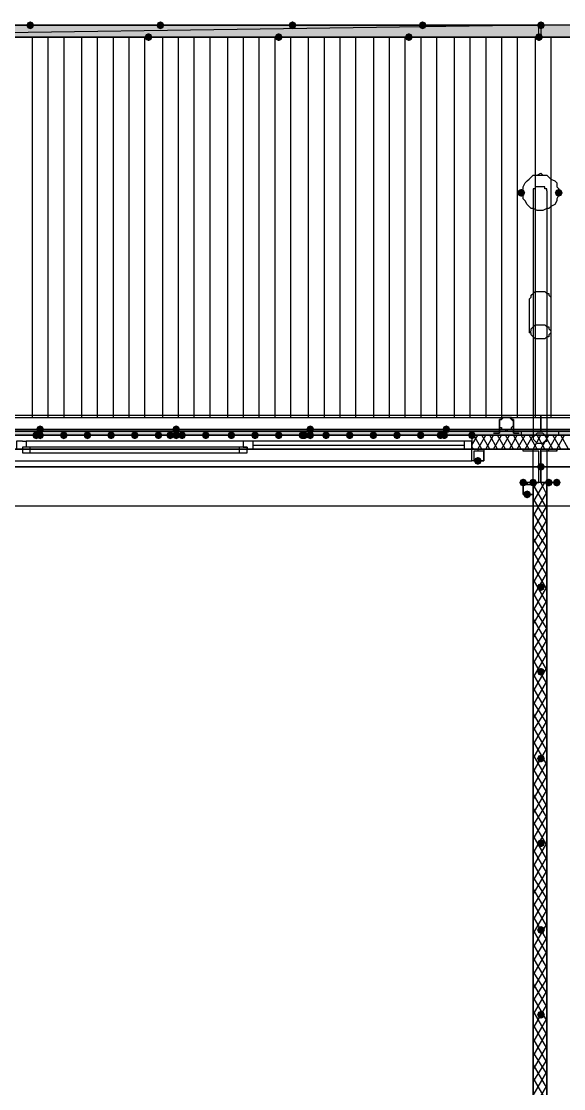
# Model space of a CAD drawing. Header units: millimetres. Extents: x 0 to 420, y 0 to 297.
# Drawn here: x 126.34 to 137.99, y 208.51 to 231.44 of the extents above; entities that cross this region are included whole.
import ezdxf

# ---------------------------------------------------------------- set-up
doc = ezdxf.new("R2010")
doc.units = ezdxf.units.MM
doc.layers.get('0').update_dxf_attribs({"linetype": 'CONTINUOUS'})

msp = doc.modelspace()

# ---------------------------------------------------------------- hatches: boundary and pattern name
at = {"true_color": 0x000007}
h = msp.add_hatch(color=0, dxfattribs=at)
h.paths.add_polyline_path([(119.507, 231.351667), (137.456333, 231.351667), (119.507, 231.097667)], flags=0)
h.paths.add_polyline_path([(137.456333, 231.351667), (119.507, 231.097667), (137.456333, 231.097667)], flags=0)
at = {"true_color": 0x0000fe}
for points in [[(126.619, 231.351667), (126.594129, 231.291871), (126.534333, 231.267), (126.474538, 231.291871), (126.449667, 231.351667), (126.474537, 231.411462), (126.534333, 231.436333), (126.594129, 231.411463)], [(129.413, 231.351667), (129.388129, 231.291871), (129.328333, 231.267), (129.268537, 231.291871), (129.243667, 231.351667), (129.268537, 231.411462), (129.328333, 231.436333), (129.388129, 231.411463)], [(132.249333, 231.351667), (132.224463, 231.291871), (132.164667, 231.267), (132.104871, 231.291871), (132.08, 231.351667), (132.104871, 231.411462), (132.164667, 231.436333), (132.224462, 231.411463)], [(135.043333, 231.351667), (135.018463, 231.291871), (134.958667, 231.267), (134.898871, 231.291871), (134.874, 231.351667), (134.898871, 231.411462), (134.958667, 231.436333), (135.018462, 231.411463)], [(137.583333, 231.351667), (137.558463, 231.291871), (137.498667, 231.267), (137.438871, 231.291871), (137.414, 231.351667), (137.438871, 231.411462), (137.498667, 231.436333), (137.558462, 231.411463)], [(137.583333, 231.351667), (137.558463, 231.291871), (137.498667, 231.267), (137.438871, 231.291871), (137.414, 231.351667), (137.438871, 231.411462), (137.498667, 231.436333), (137.558462, 231.411463)], [(129.159, 231.097667), (129.134129, 231.037871), (129.074333, 231.013), (129.014538, 231.037871), (128.989667, 231.097667), (129.014537, 231.157462), (129.074333, 231.182333), (129.134129, 231.157463)], [(131.953, 231.097667), (131.928129, 231.037871), (131.868333, 231.013), (131.808538, 231.037871), (131.783667, 231.097667), (131.808537, 231.157462), (131.868333, 231.182333), (131.928129, 231.157463)], [(134.747, 231.097667), (134.722129, 231.037871), (134.662333, 231.013), (134.602538, 231.037871), (134.577667, 231.097667), (134.602537, 231.157462), (134.662333, 231.182333), (134.722129, 231.157463)], [(137.541, 231.097667), (137.516129, 231.037871), (137.456333, 231.013), (137.396538, 231.037871), (137.371667, 231.097667), (137.396537, 231.157462), (137.456333, 231.182333), (137.516129, 231.157463)], [(137.541, 231.097667), (137.516129, 231.037871), (137.456333, 231.013), (137.396538, 231.037871), (137.371667, 231.097667), (137.396537, 231.157462), (137.456333, 231.182333), (137.516129, 231.157463)], [(126.746, 222.546333), (126.721129, 222.486537), (126.661333, 222.461667), (126.601537, 222.486537), (126.576667, 222.546333), (126.601537, 222.606129), (126.661333, 222.631), (126.721129, 222.606129)], [(126.830667, 222.673333), (126.805796, 222.613537), (126.746, 222.588667), (126.686204, 222.613537), (126.661333, 222.673333), (126.686204, 222.733129), (126.746, 222.758), (126.805796, 222.733129)], [(126.830667, 222.546333), (126.805796, 222.486537), (126.746, 222.461667), (126.686204, 222.486537), (126.661333, 222.546333), (126.686204, 222.606129), (126.746, 222.631), (126.805796, 222.606129)], [(126.830667, 222.546333), (126.805796, 222.486537), (126.746, 222.461667), (126.686204, 222.486537), (126.661333, 222.546333), (126.686204, 222.606129), (126.746, 222.631), (126.805796, 222.606129)], [(129.624667, 222.546333), (129.599796, 222.486537), (129.54, 222.461667), (129.480204, 222.486537), (129.455333, 222.546333), (129.480204, 222.606129), (129.54, 222.631), (129.599796, 222.606129)], [(129.751667, 222.673333), (129.726796, 222.613537), (129.667, 222.588667), (129.607204, 222.613537), (129.582333, 222.673333), (129.607204, 222.733129), (129.667, 222.758), (129.726796, 222.733129)], [(129.751667, 222.546333), (129.726796, 222.486537), (129.667, 222.461667), (129.607204, 222.486537), (129.582333, 222.546333), (129.607204, 222.606129), (129.667, 222.631), (129.726796, 222.606129)], [(129.751667, 222.546333), (129.726796, 222.486537), (129.667, 222.461667), (129.607204, 222.486537), (129.582333, 222.546333), (129.607204, 222.606129), (129.667, 222.631), (129.726796, 222.606129)], [(132.503333, 222.546333), (132.478463, 222.486537), (132.418667, 222.461667), (132.358871, 222.486537), (132.334, 222.546333), (132.358871, 222.606129), (132.418667, 222.631), (132.478462, 222.606129)], [(132.630333, 222.673333), (132.605463, 222.613537), (132.545667, 222.588667), (132.485871, 222.613537), (132.461, 222.673333), (132.485871, 222.733129), (132.545667, 222.758), (132.605462, 222.733129)], [(132.630333, 222.546333), (132.605463, 222.486537), (132.545667, 222.461667), (132.485871, 222.486537), (132.461, 222.546333), (132.485871, 222.606129), (132.545667, 222.631), (132.605462, 222.606129)], [(132.630333, 222.546333), (132.605463, 222.486537), (132.545667, 222.461667), (132.485871, 222.486537), (132.461, 222.546333), (132.485871, 222.606129), (132.545667, 222.631), (132.605462, 222.606129)], [(135.424333, 222.546333), (135.399463, 222.486537), (135.339667, 222.461667), (135.279871, 222.486537), (135.255, 222.546333), (135.279871, 222.606129), (135.339667, 222.631), (135.399462, 222.606129)], [(135.509, 222.546333), (135.484129, 222.486537), (135.424333, 222.461667), (135.364537, 222.486537), (135.339667, 222.546333), (135.364537, 222.606129), (135.424333, 222.631), (135.484129, 222.606129)], [(135.509, 222.546333), (135.484129, 222.486537), (135.424333, 222.461667), (135.364537, 222.486537), (135.339667, 222.546333), (135.364537, 222.606129), (135.424333, 222.631), (135.484129, 222.606129)], [(135.551333, 222.673333), (135.526463, 222.613537), (135.466667, 222.588667), (135.406871, 222.613537), (135.382, 222.673333), (135.406871, 222.733129), (135.466667, 222.758), (135.526462, 222.733129)]]:
    msp.add_hatch(color=0, dxfattribs=at).paths.add_polyline_path(points, flags=0)
at = {"true_color": 0x000007}
h = msp.add_hatch(color=0, dxfattribs=at)
h.paths.add_polyline_path([(154.855333, 231.097667), (137.498667, 231.097667), (154.855333, 231.351667)], flags=0)
h.paths.add_polyline_path([(137.498667, 231.097667), (154.855333, 231.351667), (137.498667, 231.351667)], flags=0)
for points in [[(137.16, 227.753333), (137.135129, 227.693537), (137.075333, 227.668667), (137.015537, 227.693537), (136.990667, 227.753333), (137.015537, 227.813129), (137.075333, 227.838), (137.135129, 227.813129)], [(137.964333, 227.753333), (137.939463, 227.693537), (137.879667, 227.668667), (137.819871, 227.693537), (137.795, 227.753333), (137.819871, 227.813129), (137.879667, 227.838), (137.939462, 227.813129)], [(126.830667, 222.546333), (126.805796, 222.486537), (126.746, 222.461667), (126.686204, 222.486537), (126.661333, 222.546333), (126.686204, 222.606129), (126.746, 222.631), (126.805796, 222.606129)], [(127.338667, 222.546333), (127.313796, 222.486537), (127.254, 222.461667), (127.194204, 222.486537), (127.169333, 222.546333), (127.194204, 222.606129), (127.254, 222.631), (127.313796, 222.606129)], [(127.846667, 222.546333), (127.821796, 222.486537), (127.762, 222.461667), (127.702204, 222.486537), (127.677333, 222.546333), (127.702204, 222.606129), (127.762, 222.631), (127.821796, 222.606129)], [(128.354667, 222.546333), (128.329796, 222.486537), (128.27, 222.461667), (128.210204, 222.486537), (128.185333, 222.546333), (128.210204, 222.606129), (128.27, 222.631), (128.329796, 222.606129)], [(128.862667, 222.546333), (128.837796, 222.486537), (128.778, 222.461667), (128.718204, 222.486537), (128.693333, 222.546333), (128.718204, 222.606129), (128.778, 222.631), (128.837796, 222.606129)], [(129.370667, 222.546333), (129.345796, 222.486537), (129.286, 222.461667), (129.226204, 222.486537), (129.201333, 222.546333), (129.226204, 222.606129), (129.286, 222.631), (129.345796, 222.606129)], [(129.878667, 222.546333), (129.853796, 222.486537), (129.794, 222.461667), (129.734204, 222.486537), (129.709333, 222.546333), (129.734204, 222.606129), (129.794, 222.631), (129.853796, 222.606129)], [(130.386667, 222.546333), (130.361796, 222.486537), (130.302, 222.461667), (130.242204, 222.486537), (130.217333, 222.546333), (130.242204, 222.606129), (130.302, 222.631), (130.361796, 222.606129)], [(130.937, 222.546333), (130.912129, 222.486537), (130.852333, 222.461667), (130.792538, 222.486537), (130.767667, 222.546333), (130.792537, 222.606129), (130.852333, 222.631), (130.912129, 222.606129)], [(131.445, 222.546333), (131.420129, 222.486537), (131.360333, 222.461667), (131.300538, 222.486537), (131.275667, 222.546333), (131.300537, 222.606129), (131.360333, 222.631), (131.420129, 222.606129)], [(131.953, 222.546333), (131.928129, 222.486537), (131.868333, 222.461667), (131.808538, 222.486537), (131.783667, 222.546333), (131.808537, 222.606129), (131.868333, 222.631), (131.928129, 222.606129)], [(132.461, 222.546333), (132.436129, 222.486537), (132.376333, 222.461667), (132.316538, 222.486537), (132.291667, 222.546333), (132.316537, 222.606129), (132.376333, 222.631), (132.436129, 222.606129)], [(132.969, 222.546333), (132.944129, 222.486537), (132.884333, 222.461667), (132.824537, 222.486537), (132.799667, 222.546333), (132.824537, 222.606129), (132.884333, 222.631), (132.944129, 222.606129)], [(133.477, 222.546333), (133.452129, 222.486537), (133.392333, 222.461667), (133.332538, 222.486537), (133.307667, 222.546333), (133.332537, 222.606129), (133.392333, 222.631), (133.452129, 222.606129)], [(133.985, 222.546333), (133.960129, 222.486537), (133.900333, 222.461667), (133.840538, 222.486537), (133.815667, 222.546333), (133.840537, 222.606129), (133.900333, 222.631), (133.960129, 222.606129)], [(134.493, 222.546333), (134.468129, 222.486537), (134.408333, 222.461667), (134.348537, 222.486537), (134.323667, 222.546333), (134.348537, 222.606129), (134.408333, 222.631), (134.468129, 222.606129)], [(135.001, 222.546333), (134.976129, 222.486537), (134.916333, 222.461667), (134.856538, 222.486537), (134.831667, 222.546333), (134.856537, 222.606129), (134.916333, 222.631), (134.976129, 222.606129)], [(135.509, 222.546333), (135.484129, 222.486537), (135.424333, 222.461667), (135.364537, 222.486537), (135.339667, 222.546333), (135.364537, 222.606129), (135.424333, 222.631), (135.484129, 222.606129)], [(136.101667, 222.546333), (136.076796, 222.486537), (136.017, 222.461667), (135.957204, 222.486537), (135.932333, 222.546333), (135.957204, 222.606129), (136.017, 222.631), (136.076796, 222.606129)], [(136.228667, 221.996), (136.203796, 221.936204), (136.144, 221.911333), (136.084204, 221.936204), (136.059333, 221.996), (136.084204, 222.055796), (136.144, 222.080667), (136.203796, 222.055796)], [(137.583333, 221.869), (137.558463, 221.809204), (137.498667, 221.784333), (137.438871, 221.809204), (137.414, 221.869), (137.438871, 221.928796), (137.498667, 221.953667), (137.558462, 221.928796)], [(137.202333, 221.530333), (137.177462, 221.470537), (137.117667, 221.445667), (137.057871, 221.470537), (137.033, 221.530333), (137.057871, 221.590129), (137.117667, 221.615), (137.177462, 221.590129)], [(137.414, 221.530333), (137.389129, 221.470537), (137.329333, 221.445667), (137.269538, 221.470537), (137.244667, 221.530333), (137.269537, 221.590129), (137.329333, 221.615), (137.389129, 221.590129)], [(137.752667, 221.530333), (137.727796, 221.470537), (137.668, 221.445667), (137.608204, 221.470537), (137.583333, 221.530333), (137.608204, 221.590129), (137.668, 221.615), (137.727796, 221.590129)], [(137.922, 221.530333), (137.897129, 221.470537), (137.837333, 221.445667), (137.777538, 221.470537), (137.752667, 221.530333), (137.777537, 221.590129), (137.837333, 221.615), (137.897129, 221.590129)], [(137.287, 221.276333), (137.262129, 221.216537), (137.202333, 221.191667), (137.142538, 221.216537), (137.117667, 221.276333), (137.142537, 221.336129), (137.202333, 221.361), (137.262129, 221.336129)], [(137.583333, 219.286667), (137.558463, 219.226871), (137.498667, 219.202), (137.438871, 219.226871), (137.414, 219.286667), (137.438871, 219.346462), (137.498667, 219.371333), (137.558462, 219.346463)], [(137.583333, 217.466333), (137.558463, 217.406537), (137.498667, 217.381667), (137.438871, 217.406537), (137.414, 217.466333), (137.438871, 217.526129), (137.498667, 217.551), (137.558462, 217.526129)], [(137.583333, 215.603667), (137.558463, 215.543871), (137.498667, 215.519), (137.438871, 215.543871), (137.414, 215.603667), (137.438871, 215.663462), (137.498667, 215.688333), (137.558462, 215.663463)], [(137.583333, 213.783333), (137.558463, 213.723537), (137.498667, 213.698667), (137.438871, 213.723537), (137.414, 213.783333), (137.438871, 213.843129), (137.498667, 213.868), (137.558462, 213.843129)], [(137.583333, 211.920667), (137.558463, 211.860871), (137.498667, 211.836), (137.438871, 211.860871), (137.414, 211.920667), (137.438871, 211.980462), (137.498667, 212.005333), (137.558462, 211.980463)], [(137.583333, 210.100333), (137.558463, 210.040537), (137.498667, 210.015667), (137.438871, 210.040537), (137.414, 210.100333), (137.438871, 210.160129), (137.498667, 210.185), (137.558462, 210.160129)]]:
    msp.add_hatch(color=0, dxfattribs=at).paths.add_polyline_path(points, flags=0)
h = msp.add_hatch(color=0, dxfattribs=at)
h.paths.add_polyline_path([(119.507, 222.673333), (381.550333, 222.673333), (119.507, 222.546333)], flags=0)
h.paths.add_polyline_path([(381.550333, 222.673333), (119.507, 222.546333), (381.550333, 222.546333)], flags=0)

# ---------------------------------------------------------------- linework, layer by layer
at = {"color": 0, "true_color": 0x000007}
for points in [[(137.456333, 231.351667), (119.210667, 231.351667), (119.210667, 231.097667)], [(119.507, 231.097667), (137.456333, 231.097667), (137.456333, 231.351667)], [(126.492, 231.351667), (131.064, 231.351667)], [(154.855333, 231.351667), (137.498667, 231.351667)], [(119.507, 231.097667), (137.456333, 231.097667)], [(137.075333, 227.753333), (137.117667, 227.838), (137.117667, 227.880333), (137.16, 227.965), (137.202333, 228.007333), (137.244667, 228.049667), (137.287, 228.092), (137.329333, 228.134333), (137.414, 228.134333), (137.498667, 228.176667), (137.541, 228.134333), (137.625667, 228.134333), (137.668, 228.092), (137.710333, 228.049667), (137.795, 228.007333), (137.837333, 227.965), (137.837333, 227.880333), (137.879667, 227.838), (137.879667, 227.753333)], [(137.625667, 227.795667), (137.625667, 227.838), (137.583333, 227.838), (137.583333, 227.880333), (137.541, 227.880333), (137.498667, 227.880333), (137.456333, 227.880333), (137.414, 227.880333), (137.371667, 227.880333), (137.371667, 227.838), (137.329333, 227.838), (137.329333, 227.795667)], [(137.329333, 227.795667), (137.329333, 222.504)], [(137.625667, 227.795667), (137.625667, 222.504)], [(137.244667, 225.467333), (137.287, 225.509667), (137.287, 225.552), (137.329333, 225.594333), (137.371667, 225.636667), (137.414, 225.636667), (137.456333, 225.636667), (137.498667, 225.636667), (137.541, 225.636667), (137.583333, 225.636667), (137.625667, 225.594333), (137.668, 225.594333), (137.668, 225.552), (137.710333, 225.509667), (137.710333, 225.467333)], [(137.244667, 225.467333), (137.244667, 224.747667)], [(137.710333, 225.467333), (137.710333, 224.747667)], [(121.539, 222.546333), (121.539, 222.631), (136.017, 222.631), (136.017, 222.546333)], [(137.075333, 222.631), (137.117667, 222.631), (137.16, 222.631), (137.202333, 222.631), (137.244667, 222.631), (137.287, 222.631), (137.329333, 222.631), (137.414, 222.631), (137.498667, 222.631), (137.541, 222.631), (137.625667, 222.631), (137.668, 222.631), (137.710333, 222.631), (137.795, 222.631), (137.837333, 222.631), (137.879667, 222.631)], [(137.075333, 222.631), (137.075333, 222.546333), (137.117667, 222.546333), (137.16, 222.546333), (137.202333, 222.546333), (137.244667, 222.546333), (137.287, 222.546333), (137.329333, 222.546333), (137.414, 222.546333), (137.498667, 222.546333), (137.541, 222.546333), (137.625667, 222.546333), (137.668, 222.546333), (137.710333, 222.546333), (137.795, 222.546333), (137.837333, 222.546333), (137.879667, 222.546333), (137.879667, 222.631)], [(119.507, 222.546333), (381.550333, 222.546333), (119.507, 222.546333), (381.550333, 222.546333)], [(119.507, 222.546333), (381.550333, 222.546333)], [(119.507, 222.546333), (381.550333, 222.546333)], [(126.365, 222.419333), (126.238, 222.419333), (126.238, 222.25), (126.365, 222.25)], [(126.365, 222.419333), (126.449667, 222.419333), (126.449667, 222.292333), (126.365, 222.292333), (126.365, 222.25)], [(131.106333, 222.419333), (126.449667, 222.419333)], [(131.233333, 222.419333), (131.106333, 222.419333), (131.106333, 222.292333), (131.191, 222.292333), (131.191, 222.25), (131.233333, 222.25)], [(131.233333, 222.25), (131.318, 222.25), (131.318, 222.419333), (131.233333, 222.419333)], [(135.847667, 222.419333), (131.318, 222.419333)], [(136.017, 222.419333), (135.847667, 222.419333), (135.847667, 222.25), (136.017, 222.25)], [(136.017, 222.334667), (136.144, 222.546333)], [(136.017, 222.546333), (136.017, 222.419333), (136.017, 222.25)], [(136.017, 222.546333), (136.017, 222.419333)], [(138.938, 222.546333), (136.017, 222.546333)], [(136.228667, 222.25), (136.059333, 222.546333)], [(136.144, 222.25), (136.313333, 222.546333)], [(136.398, 222.25), (136.228667, 222.546333)], [(136.313333, 222.25), (136.482667, 222.546333)], [(136.567333, 222.25), (136.398, 222.546333)], [(136.482667, 222.25), (136.652, 222.546333)], [(136.736667, 222.25), (136.567333, 222.546333)], [(136.652, 222.25), (136.821333, 222.546333)], [(136.906, 222.25), (136.736667, 222.546333)], [(136.821333, 222.25), (136.990667, 222.546333)], [(137.075333, 222.25), (136.906, 222.546333)], [(136.990667, 222.25), (137.16, 222.546333)], [(137.244667, 222.25), (137.075333, 222.546333)], [(137.16, 222.25), (137.329333, 222.546333)], [(137.414, 222.25), (137.244667, 222.546333)], [(137.329333, 222.25), (137.498667, 222.546333)], [(137.583333, 222.25), (137.414, 222.546333)], [(137.498667, 222.25), (137.668, 222.546333)], [(137.752667, 222.25), (137.583333, 222.546333)], [(137.668, 222.25), (137.837333, 222.546333)], [(137.922, 222.25), (137.752667, 222.546333)], [(137.837333, 222.25), (138.006667, 222.546333)], [(138.091333, 222.25), (137.922, 222.546333)], [(128.778, 222.25), (121.539, 222.25), (121.539, 222.123)], [(128.778, 222.25), (121.539, 222.25), (121.539, 222.123)], [(121.539, 222.25), (136.017, 222.25)], [(131.021667, 222.292333), (126.534333, 222.292333)], [(126.534333, 222.25), (131.021667, 222.25)], [(126.534333, 222.165333), (131.021667, 222.165333)], [(126.534333, 222.165333), (131.021667, 222.165333)], [(136.017, 222.123), (136.017, 222.25), (128.778, 222.25)], [(136.017, 222.123), (136.017, 222.25), (128.778, 222.25)], [(131.318, 222.334667), (135.847667, 222.334667)], [(131.318, 222.25), (135.847667, 222.25)], [(136.059333, 222.25), (136.017, 222.292333)], [(136.017, 222.25), (138.938, 222.25)], [(136.144, 222.25), (136.144, 222.207667)], [(137.117667, 222.207667), (137.117667, 222.25)], [(137.329333, 222.207667), (137.329333, 222.25)], [(137.498667, 221.530333), (137.498667, 222.25)], [(137.668, 222.207667), (137.668, 222.25)], [(137.837333, 222.207667), (137.837333, 222.25)], [(121.539, 222.123), (121.539, 221.996), (128.778, 221.996)], [(121.539, 222.123), (121.539, 221.996), (128.778, 221.996)], [(128.778, 221.996), (136.017, 221.996), (136.017, 222.123)], [(128.778, 221.996), (136.017, 221.996), (136.017, 222.123)], [(137.202333, 221.530333), (137.202333, 221.488)], [(137.329333, 221.403333), (137.414, 221.530333)], [(137.329333, 221.107), (137.583333, 221.530333)], [(137.625667, 220.98), (137.329333, 221.488)], [(137.625667, 221.276333), (137.498667, 221.530333)], [(137.329333, 220.810667), (137.625667, 221.318667)], [(137.625667, 220.683667), (137.329333, 221.191667)], [(137.329333, 220.514333), (137.625667, 221.022333)], [(137.625667, 220.387333), (137.329333, 220.895333)], [(137.329333, 220.218), (137.625667, 220.726)], [(137.625667, 220.133333), (137.329333, 220.599)], [(137.329333, 219.964), (137.625667, 220.429667)], [(137.625667, 219.837), (137.329333, 220.345)], [(137.329333, 219.667667), (137.625667, 220.175667)], [(137.625667, 219.540667), (137.329333, 220.048667)], [(137.329333, 219.371333), (137.625667, 219.879333)], [(137.625667, 219.244333), (137.329333, 219.752333)], [(137.329333, 219.075), (137.625667, 219.583)], [(137.625667, 218.948), (137.329333, 219.456)], [(137.329333, 218.778667), (137.625667, 219.286667)], [(137.625667, 218.651667), (137.329333, 219.159667)], [(137.329333, 218.482333), (137.625667, 218.990333)], [(137.625667, 218.397667), (137.329333, 218.863333)], [(137.329333, 218.186), (137.625667, 218.694)], [(137.625667, 218.101333), (137.329333, 218.609333)], [(137.329333, 217.932), (137.625667, 218.397667)], [(137.625667, 217.805), (137.329333, 218.313)], [(137.329333, 217.635667), (137.625667, 218.143667)], [(137.625667, 217.508667), (137.329333, 218.016667)], [(137.329333, 217.339333), (137.625667, 217.847333)], [(137.625667, 217.212333), (137.329333, 217.720333)], [(137.329333, 217.043), (137.625667, 217.551)], [(137.625667, 216.916), (137.329333, 217.424)], [(137.329333, 216.746667), (137.625667, 217.254667)], [(137.625667, 216.619667), (137.329333, 217.127667)], [(137.329333, 216.450333), (137.625667, 216.958333)], [(137.625667, 216.365667), (137.329333, 216.831333)], [(137.329333, 216.196333), (137.625667, 216.662)], [(137.625667, 216.069333), (137.329333, 216.577333)], [(137.329333, 215.9), (137.625667, 216.408)], [(137.625667, 215.773), (137.329333, 216.281)], [(137.329333, 215.603667), (137.625667, 216.111667)], [(137.625667, 215.476667), (137.329333, 215.984667)], [(137.329333, 215.307333), (137.625667, 215.815333)], [(137.625667, 215.180333), (137.329333, 215.688333)], [(137.329333, 215.011), (137.625667, 215.519)], [(137.625667, 214.884), (137.329333, 215.392)], [(137.329333, 214.714667), (137.625667, 215.222667)], [(137.625667, 214.587667), (137.329333, 215.095667)], [(137.329333, 214.418333), (137.625667, 214.926333)], [(137.625667, 214.333667), (137.329333, 214.841667)], [(137.329333, 214.164333), (137.625667, 214.63)], [(137.625667, 214.037333), (137.329333, 214.545333)], [(137.329333, 213.868), (137.625667, 214.376)], [(137.625667, 213.741), (137.329333, 214.249)], [(137.329333, 213.571667), (137.625667, 214.079667)], [(137.625667, 213.444667), (137.329333, 213.952667)], [(137.329333, 213.275333), (137.625667, 213.783333)], [(137.625667, 213.148333), (137.329333, 213.656333)], [(137.329333, 212.979), (137.625667, 213.487)], [(137.625667, 212.852), (137.329333, 213.36)], [(137.329333, 212.682667), (137.625667, 213.190667)], [(137.625667, 212.598), (137.329333, 213.063667)], [(137.329333, 212.428667), (137.625667, 212.894333)], [(137.625667, 212.301667), (137.329333, 212.809667)], [(137.329333, 212.132333), (137.625667, 212.640333)], [(137.625667, 212.005333), (137.329333, 212.513333)], [(137.329333, 211.836), (137.625667, 212.344)], [(137.625667, 211.709), (137.329333, 212.217)], [(137.329333, 211.539667), (137.625667, 212.047667)], [(137.625667, 211.412667), (137.329333, 211.920667)], [(137.329333, 211.243333), (137.625667, 211.751333)], [(137.625667, 211.116333), (137.329333, 211.624333)], [(137.329333, 210.947), (137.625667, 211.455)], [(137.625667, 210.82), (137.329333, 211.328)], [(137.329333, 210.650667), (137.625667, 211.158667)], [(137.625667, 210.566), (137.329333, 211.031667)], [(137.329333, 210.396667), (137.625667, 210.862333)], [(137.625667, 210.269667), (137.329333, 210.777667)], [(137.329333, 210.100333), (137.625667, 210.608333)], [(137.625667, 209.973333), (137.329333, 210.481333)], [(137.329333, 209.804), (137.625667, 210.312)], [(137.625667, 209.677), (137.329333, 210.185)], [(137.329333, 209.507667), (137.625667, 210.015667)], [(137.625667, 209.380667), (137.329333, 209.888667)], [(137.329333, 209.211333), (137.625667, 209.719333)], [(137.625667, 209.084333), (137.329333, 209.592333)], [(137.329333, 208.915), (137.625667, 209.423)], [(137.625667, 208.830333), (137.329333, 209.296)], [(137.329333, 208.661), (137.625667, 209.126667)], [(137.625667, 208.534), (137.329333, 209.042)], [(137.329333, 208.364667), (137.625667, 208.872667)], [(137.625667, 208.237667), (137.329333, 208.745667)], [(137.329333, 208.068333), (137.625667, 208.576333)]]:
    msp.add_lwpolyline(points, dxfattribs=at)
for points in [[(119.507, 231.351667), (137.456333, 231.351667), (119.507, 231.097667)], [(137.456333, 231.351667), (119.507, 231.097667), (137.456333, 231.097667)], [(131.064, 231.351667), (126.492, 231.351667)], [(154.855333, 231.097667), (137.498667, 231.097667), (154.855333, 231.351667)], [(137.498667, 231.097667), (154.855333, 231.351667), (137.498667, 231.351667)], [(154.855333, 231.351667), (137.498667, 231.351667), (137.498667, 231.097667), (154.855333, 231.097667)], [(381.550333, 230.505), (381.550333, 231.097667), (119.507, 231.097667), (119.507, 230.505), (119.507, 223.52), (119.507, 222.927333), (381.550333, 222.927333), (381.550333, 223.52)], [(137.541, 227.372333), (137.498667, 227.372333), (137.414, 227.372333), (137.329333, 227.414667), (137.287, 227.414667), (137.244667, 227.457), (137.202333, 227.499333), (137.16, 227.584), (137.117667, 227.626333), (137.117667, 227.711), (137.075333, 227.753333), (137.117667, 227.838), (137.117667, 227.880333), (137.16, 227.965), (137.202333, 228.007333), (137.244667, 228.049667), (137.287, 228.092), (137.329333, 228.134333), (137.414, 228.134333), (137.498667, 228.134333), (137.541, 228.134333), (137.625667, 228.134333), (137.668, 228.092), (137.710333, 228.049667), (137.795, 228.007333), (137.837333, 227.965), (137.837333, 227.880333), (137.879667, 227.838), (137.879667, 227.753333), (137.879667, 227.711), (137.837333, 227.626333), (137.837333, 227.584), (137.795, 227.499333), (137.710333, 227.457), (137.668, 227.414667), (137.625667, 227.414667)], [(137.541, 224.620667), (137.498667, 224.620667), (137.456333, 224.620667), (137.414, 224.620667), (137.371667, 224.620667), (137.329333, 224.663), (137.287, 224.705333), (137.287, 224.747667), (137.244667, 224.747667), (137.287, 224.79), (137.287, 224.832333), (137.329333, 224.874667), (137.371667, 224.917), (137.414, 224.917), (137.456333, 224.917), (137.498667, 224.917), (137.541, 224.917), (137.583333, 224.917), (137.625667, 224.874667), (137.668, 224.874667), (137.668, 224.832333), (137.710333, 224.79), (137.710333, 224.747667), (137.668, 224.705333), (137.668, 224.663), (137.625667, 224.663), (137.583333, 224.620667)], [(119.507, 222.631), (137.498667, 222.631), (137.498667, 222.969667), (119.507, 222.969667)], [(137.033, 222.588667), (136.906, 222.588667), (136.906, 222.800333), (136.906, 222.842667), (136.906, 222.885), (136.863667, 222.885), (136.863667, 222.927333), (136.821333, 222.927333), (136.779, 222.927333), (136.736667, 222.927333), (136.694333, 222.927333), (136.652, 222.927333), (136.652, 222.885), (136.609667, 222.885), (136.609667, 222.842667), (136.609667, 222.800333), (136.609667, 222.588667), (136.482667, 222.588667), (136.609667, 222.588667), (136.609667, 222.800333), (136.609667, 222.842667), (136.609667, 222.885), (136.652, 222.885), (136.694333, 222.927333), (136.736667, 222.927333), (136.779, 222.927333), (136.821333, 222.927333), (136.863667, 222.885), (136.906, 222.885), (136.906, 222.842667), (136.906, 222.800333), (136.906, 222.588667), (137.033, 222.588667), (136.906, 222.588667), (136.906, 222.800333), (136.906, 222.842667), (136.906, 222.885), (136.863667, 222.885), (136.863667, 222.927333), (136.821333, 222.927333), (136.779, 222.927333), (136.736667, 222.927333), (136.694333, 222.927333), (136.652, 222.927333), (136.652, 222.885), (136.609667, 222.885), (136.609667, 222.842667), (136.609667, 222.800333), (136.609667, 222.588667), (136.482667, 222.588667), (136.609667, 222.588667), (136.609667, 222.800333), (136.609667, 222.842667), (136.609667, 222.885), (136.652, 222.885), (136.694333, 222.927333), (136.736667, 222.927333), (136.779, 222.927333), (136.821333, 222.927333), (136.863667, 222.885), (136.906, 222.885), (136.906, 222.842667), (136.906, 222.800333), (136.906, 222.588667), (137.033, 222.588667), (136.906, 222.588667), (136.906, 222.800333), (136.906, 222.842667), (136.906, 222.885), (136.863667, 222.885), (136.821333, 222.927333), (136.779, 222.927333), (136.736667, 222.927333), (136.694333, 222.927333), (136.652, 222.885), (136.609667, 222.885), (136.609667, 222.842667), (136.609667, 222.800333), (136.609667, 222.588667), (136.482667, 222.588667), (136.609667, 222.588667), (136.609667, 222.800333), (136.609667, 222.842667), (136.609667, 222.885), (136.652, 222.885), (136.652, 222.927333), (136.694333, 222.927333), (136.736667, 222.927333), (136.779, 222.927333), (136.821333, 222.927333), (136.863667, 222.927333), (136.863667, 222.885), (136.906, 222.885), (136.906, 222.842667), (136.906, 222.800333), (136.906, 222.588667)], [(136.609667, 222.800333), (136.609667, 222.758), (136.609667, 222.715667), (136.652, 222.715667), (136.652, 222.673333), (136.694333, 222.673333), (136.736667, 222.673333), (136.736667, 222.631), (136.779, 222.631), (136.779, 222.673333), (136.821333, 222.673333), (136.863667, 222.673333), (136.863667, 222.715667), (136.906, 222.758), (136.906, 222.800333), (136.906, 222.842667), (136.863667, 222.885), (136.821333, 222.927333), (136.779, 222.927333), (136.736667, 222.927333), (136.694333, 222.927333), (136.652, 222.885), (136.609667, 222.885), (136.609667, 222.842667)], [(136.906, 222.800333), (136.906, 222.842667), (136.863667, 222.885), (136.821333, 222.927333), (136.779, 222.927333), (136.736667, 222.927333), (136.694333, 222.927333), (136.652, 222.885), (136.609667, 222.885), (136.609667, 222.842667), (136.609667, 222.800333), (136.609667, 222.758), (136.609667, 222.715667), (136.652, 222.715667), (136.652, 222.673333), (136.694333, 222.673333), (136.736667, 222.673333), (136.736667, 222.631), (136.779, 222.631), (136.779, 222.673333), (136.821333, 222.673333), (136.863667, 222.673333), (136.863667, 222.715667), (136.906, 222.758)], [(137.498667, 222.631), (154.855333, 222.631), (154.855333, 222.969667), (137.498667, 222.969667)], [(119.507, 222.673333), (381.550333, 222.673333), (119.507, 222.546333)], [(381.550333, 222.673333), (119.507, 222.546333), (381.550333, 222.546333)], [(119.507, 222.673333), (119.507, 222.546333), (381.550333, 222.546333), (381.550333, 222.673333)], [(137.498667, 222.377), (137.541, 222.377), (137.583333, 222.419333), (137.625667, 222.419333), (137.625667, 222.461667), (137.625667, 222.504), (137.625667, 222.546333), (137.583333, 222.546333), (137.541, 222.588667), (137.498667, 222.588667), (137.456333, 222.588667), (137.414, 222.588667), (137.371667, 222.546333), (137.329333, 222.504), (137.329333, 222.461667), (137.371667, 222.419333), (137.414, 222.377), (137.456333, 222.377)], [(136.017, 222.25), (136.017, 222.419333)], [(392.938, 222.25), (258.868333, 222.25), (258.868333, 191.219667), (242.189, 191.219667), (242.189, 222.25), (108.119333, 222.25), (108.119333, 105.579333), (242.189, 105.579333), (242.189, 136.609667), (258.868333, 136.609667), (258.868333, 105.579333), (392.938, 105.579333)], [(126.365, 222.165333), (126.534333, 222.165333), (126.534333, 222.292333), (126.365, 222.292333)], [(131.191, 222.292333), (131.021667, 222.292333), (131.021667, 222.165333), (131.191, 222.165333)], [(136.017, 222.25), (136.271, 222.25), (136.271, 221.996), (136.017, 221.996)], [(136.059333, 222.207667), (136.059333, 221.996), (136.271, 221.996), (136.271, 222.207667)], [(137.837333, 221.530333), (137.117667, 221.530333), (137.456333, 221.530333), (137.456333, 222.207667), (137.117667, 222.207667), (137.117667, 222.25), (137.837333, 222.25), (137.837333, 222.207667), (137.498667, 222.207667), (137.498667, 221.530333)], [(242.189, 221.869), (242.189, 191.219667), (258.868333, 191.219667), (258.868333, 221.869), (392.557, 221.869), (392.557, 105.918), (258.868333, 105.918), (258.868333, 136.609667), (242.189, 136.609667), (242.189, 105.918), (108.500333, 105.918), (108.500333, 221.869)], [(137.329333, 221.530333), (137.117667, 221.530333), (137.117667, 221.276333), (137.329333, 221.276333)], [(137.329333, 221.488), (137.329333, 221.276333), (137.117667, 221.276333), (137.117667, 221.488)], [(137.625667, 204.851), (137.625667, 221.530333), (137.329333, 221.530333), (137.329333, 204.851)]]:
    msp.add_lwpolyline(points, close=True, dxfattribs=at)
at = {"color": 0, "true_color": 0x0000fd}
for points in [[(126.576667, 231.097667), (126.576667, 222.927333)], [(126.915333, 231.097667), (126.915333, 222.927333)], [(127.254, 231.097667), (127.254, 222.927333)], [(127.635, 231.097667), (127.635, 222.927333)], [(127.973667, 231.097667), (127.973667, 222.927333)], [(128.312333, 231.097667), (128.312333, 222.927333)], [(128.651, 231.097667), (128.651, 222.927333)], [(128.989667, 231.097667), (128.989667, 222.927333)], [(129.370667, 231.097667), (129.370667, 222.927333)], [(129.709333, 231.097667), (129.709333, 222.927333)], [(130.048, 231.097667), (130.048, 222.927333)], [(130.386667, 231.097667), (130.386667, 222.927333)], [(130.767667, 231.097667), (130.767667, 222.927333)], [(131.106333, 231.097667), (131.106333, 222.927333)], [(131.445, 231.097667), (131.445, 222.927333)], [(131.783667, 231.097667), (131.783667, 222.927333)], [(132.122333, 231.097667), (132.122333, 222.927333)], [(132.503333, 231.097667), (132.503333, 222.927333)], [(132.842, 231.097667), (132.842, 222.927333)], [(133.180667, 231.097667), (133.180667, 222.927333)], [(133.519333, 231.097667), (133.519333, 222.927333)], [(133.900333, 231.097667), (133.900333, 222.927333)], [(134.239, 231.097667), (134.239, 222.927333)], [(134.577667, 231.097667), (134.577667, 222.927333)], [(134.916333, 231.097667), (134.916333, 222.927333)], [(135.255, 231.097667), (135.255, 222.927333)], [(135.636, 231.097667), (135.636, 222.927333)], [(135.974667, 231.097667), (135.974667, 222.927333)], [(136.313333, 231.097667), (136.313333, 222.927333)], [(136.652, 231.097667), (136.652, 222.927333)], [(136.990667, 231.097667), (136.990667, 222.927333)], [(137.371667, 231.097667), (137.371667, 222.927333)], [(137.710333, 231.097667), (137.710333, 222.927333)]]:
    msp.add_lwpolyline(points, dxfattribs=at)
at = {"color": 0, "true_color": 0x00002b}
for points in [[(108.119333, 222.25), (108.119333, 187.748333), (137.329333, 187.748333), (137.329333, 222.25)], [(154.728333, 187.748333), (154.728333, 222.25), (137.625667, 222.25), (137.625667, 187.748333)]]:
    msp.add_lwpolyline(points, close=True, dxfattribs=at)
at = {"color": 0, "true_color": 0x0000fe}
msp.add_lwpolyline([(242.189, 221.869), (108.500333, 221.869), (108.500333, 105.918), (242.189, 105.918), (242.189, 136.609667), (258.868333, 136.609667), (258.868333, 105.918), (392.557, 105.918), (392.557, 221.869), (258.868333, 221.869), (258.868333, 191.219667), (242.189, 191.219667)], close=True, dxfattribs=at)
at = {"color": 0, "true_color": 0x000006}
msp.add_lwpolyline([(114.342335, 107.526666), (368.215334, 107.526666), (379.899333, 107.526666), (379.899333, 221.022332), (115.908668, 221.022332), (115.908668, 218.778666), (121.496668, 218.778666), (121.496668, 164.591999)], dxfattribs=at)

doc.saveas('drawing.dxf')
